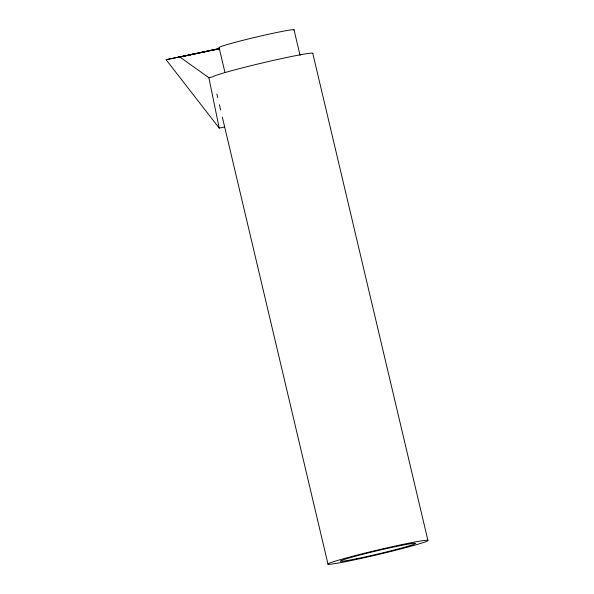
<?xml version="1.0" encoding="UTF-8"?>
<svg xmlns="http://www.w3.org/2000/svg" width="594" height="594" viewBox="0 0 594 594"><rect width="100%" height="100%" fill="white"/><g stroke="black" fill="none" stroke-linecap="round" stroke-linejoin="round"><path stroke-width="0.89" d="M224.658 126.945L219.201 128.096L166.097 59.712L219.208 48.552M210.677 50.445L219.483 48.634M166.097 59.712L219.505 48.775L199.762 52.74L208.591 51.062M179.975 57.083L208.873 77.747L212.912 76.767A51.396 2.242 -13.3 0 1 266.305 62.028A51.396 2.242 -13.3 0 1 312.711 53.542M204.715 51.878L188.847 55.034L197.676 53.356M193.8 54.173L177.933 57.328L186.761 55.65M312.756 53.245L427.903 540.369M294.015 29.782L300.059 55.339M219.104 47.646L224.933 72.327M216.869 93.986L217.708 97.55M219.394 104.678L220.656 110.024M222.342 117.144L328.014 564.189M208.873 77.747L219.201 128.096M219.661 47.735A38.551 1.678 -13.3 0 1 254.47 37.481A38.551 1.678 -13.3 0 1 293.985 30.012M356.979 558.657A38.551 1.678 -13.3 0 0 415.384 543.569A38.551 1.678 -13.3 0 0 361.523 554.603A38.551 1.678 -13.3 0 0 356.979 558.657M349.985 560.788A51.396 2.242 -13.3 0 0 427.858 540.666A51.396 2.242 -13.3 0 0 356.044 555.375A51.396 2.242 -13.3 0 0 349.985 560.788"/></g></svg>
